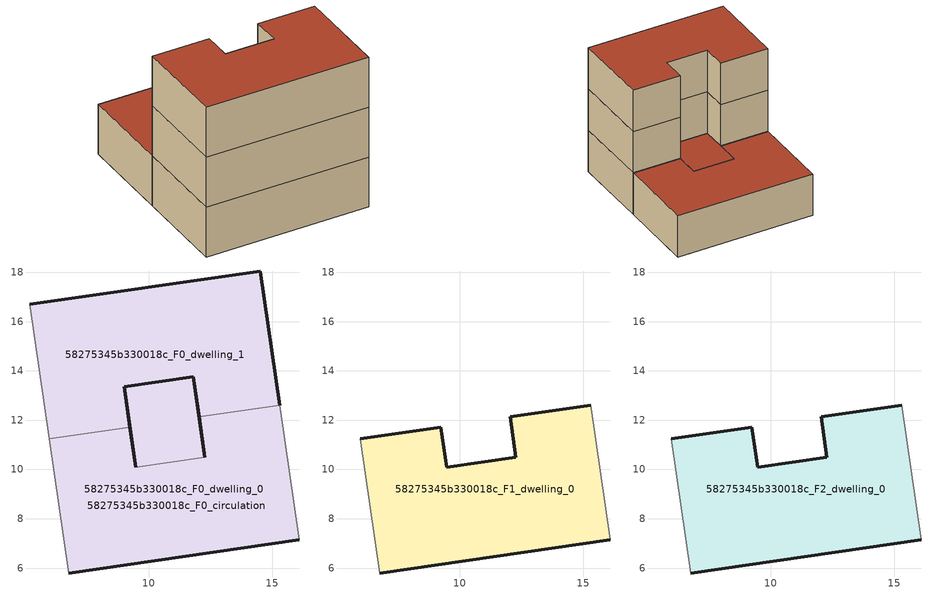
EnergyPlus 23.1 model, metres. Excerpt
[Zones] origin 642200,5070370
58275345b330018c_F0_dwelling_0
 floor ground (EU_floor_Construction): 15.3,12.6 16.09,7.15 6.74,5.8 5.95,11.25 9.23,11.72 9.46,10.09 12.27,10.49 12.03,12.13 z0; 11.79,13.76 12.27,10.49 9.46,10.09 9.23,11.72 8.99,13.36 z0
 wall outside (EU_wall_Construction): 6.74,5.8 16.09,7.15 / 12.03,12.13 12.27,10.49 / 9.46,10.09 9.23,11.72 z0:3
 wall adiabatic (EU_wall_Construction): 5.95,11.25 6.74,5.8 / 16.09,7.15 15.3,12.6 z0:3
 wall to 58275345b330018c_F0_dwelling_1 (EU_wall_Construction): 15.3,12.6 12.03,12.13 / 9.23,11.72 5.95,11.25 z0:3
 wall to 58275345b330018c_F0_circulation (EU_wall_Construction): 12.27,10.49 9.46,10.09 z0:3
 roof outside (EU_floor_Construction): 12.27,10.49 11.79,13.76 8.99,13.36 9.23,11.72 9.46,10.09 z3
58275345b330018c_F0_dwelling_1
 floor ground (EU_floor_Construction): 14.51,18.05 15.3,12.6 12.03,12.13 11.79,13.76 8.99,13.36 9.17,12.13 9.23,11.72 5.95,11.25 5.16,16.7 z0; 11.79,13.76 12.27,10.49 9.46,10.09 9.23,11.72 9.17,12.13 8.99,13.36 z0
 wall outside (EU_wall_Construction): 9.23,11.72 8.99,13.36 11.79,13.76 12.03,12.13 / 15.3,12.6 14.51,18.05 5.16,16.7 z0:3
 wall adiabatic (EU_wall_Construction): 5.16,16.7 5.95,11.25 z0:3
 roof outside (EU_roof_Construction): 12.27,10.49 11.79,13.76 8.99,13.36 9.17,12.13 9.23,11.72 9.46,10.09 z3; 15.3,12.6 14.51,18.05 5.16,16.7 5.95,11.25 9.23,11.72 9.17,12.13 8.99,13.36 11.79,13.76 12.03,12.13 z3
58275345b330018c_F0_circulation
 floor ground (EU_floor_Construction): 15.3,12.6 16.09,7.15 6.74,5.8 5.95,11.25 9.23,11.72 9.46,10.09 12.27,10.49 12.03,12.13 z0; 11.79,13.76 12.27,10.49 9.46,10.09 9.23,11.72 9.17,12.13 8.99,13.36 z0; 14.51,18.05 15.3,12.6 12.03,12.13 11.79,13.76 8.99,13.36 9.23,11.72 5.95,11.25 5.16,16.7 z0
 wall outside (EU_wall_Construction): 12.27,10.49 11.79,13.76 8.99,13.36 9.46,10.09 z0:3
 roof outside (EU_roof_Construction): 16.09,7.15 15.3,12.6 12.03,12.13 12.27,10.49 9.46,10.09 9.23,11.72 5.95,11.25 6.74,5.8 z3; 12.27,10.49 11.79,13.76 8.99,13.36 9.17,12.13 9.23,11.72 9.46,10.09 z3; 15.3,12.6 14.51,18.05 5.16,16.7 5.95,11.25 9.23,11.72 8.99,13.36 11.79,13.76 12.03,12.13 z3
58275345b330018c_F1_dwelling_0
 floor to 58275345b330018c_F0_dwelling_0 (EU_floor_Construction): 15.3,12.6 16.09,7.15 6.74,5.8 5.95,11.25 9.23,11.72 9.46,10.09 12.27,10.49 12.03,12.13 z3
 wall outside (EU_wall_Construction): 6.74,5.8 16.09,7.15 / 15.3,12.6 12.03,12.13 12.27,10.49 9.46,10.09 9.23,11.72 5.95,11.25 z3:6
 wall adiabatic (EU_wall_Construction): 5.95,11.25 6.74,5.8 / 16.09,7.15 15.3,12.6 z3:6
58275345b330018c_F2_dwelling_0
 floor to 58275345b330018c_F1_dwelling_0 (EU_floor_Construction): 15.3,12.6 16.09,7.15 6.74,5.8 5.95,11.25 9.23,11.72 9.46,10.09 12.27,10.49 12.03,12.13 z6
 wall outside (EU_wall_Construction): 6.74,5.8 16.09,7.15 / 15.3,12.6 12.03,12.13 12.27,10.49 9.46,10.09 9.23,11.72 5.95,11.25 z6:9
 wall adiabatic (EU_wall_Construction): 5.95,11.25 6.74,5.8 / 16.09,7.15 15.3,12.6 z6:9
 roof outside (EU_roof_Construction): 16.09,7.15 15.3,12.6 12.03,12.13 12.27,10.49 9.46,10.09 9.23,11.72 5.95,11.25 6.74,5.8 z9
[Building]
EU S2 Campaign: North Axis=0; Terrain=City; Solar Distribution=FullExterior
[Site:Location]
Lyon-Bron: Latitude=45.75; Longitude=5; Time Zone=1; Elevation=198
[SizingPeriod:WeatherFileDays]
AnnualSizingPeriod: Begin Month=1; Begin Day of Month=1; End Month=12; End Day of Month=31; Day of Week for Start Day=Monday; Use Weather File Daylight Saving Period=No; Use Weather File Rain and Snow Indicators=No
[MATERIAL]
EU_InternalMass_Material: Roughness=MediumRough; Thickness=0.1; Conductivity=1; Density=1800; Specific Heat=900; Thermal Absorptance=0.9; Solar Absorptance=0.7; Visible Absorptance=0.7
[MATERIAL:NOMASS] Roughness=MediumRough; Thermal Absorptance=0.9; Solar Absorptance=0.7; Visible Absorptance=0.7
Name | Thermal Resistance
EU_wall_NoMass | 0.87146
EU_roof_NoMass | 0.842276
EU_floor_NoMass | 0.496999
[CONSTRUCTION]
EU_wall_Construction: EU_wall_NoMass
EU_roof_Construction: EU_roof_NoMass
EU_floor_Construction: EU_floor_NoMass
EU_InternalMass_Construction: EU_InternalMass_Material
[ZONE] Type=1; Multiplier=1; Ceiling Height=autocalculate; Floor Area=autocalculate; Part of Total Floor Area=Yes
Name | Volume
58275345b330018c_F0_dwelling_0; 58275345b330018c_F0_dwelling_1 | 170.14
58275345b330018c_F1_dwelling_0; 58275345b330018c_F2_dwelling_0 | 142.044
58275345b330018c_F0_circulation | 312.185
[INTERNALMASS] Construction=EU_InternalMass_Construction
Name | Zone or ZoneList | Surface Area
58275345b330018c_F0_dwelling_0_EU_InternalMass | 58275345b330018c_F0_dwelling_0 | 47.348
58275345b330018c_F0_dwelling_1_EU_InternalMass | 58275345b330018c_F0_dwelling_1 | 47.348
58275345b330018c_F1_dwelling_0_EU_InternalMass | 58275345b330018c_F1_dwelling_0 | 104.062
58275345b330018c_F2_dwelling_0_EU_InternalMass | 58275345b330018c_F2_dwelling_0 | 104.062
[OTHEREQUIPMENT] Fuel Type=Electricity; Design Level Calculation Method=Watts/Area; Power per Zone Floor Area=1; Fraction Latent=0; Fraction Radiant=0; Fraction Lost=0; Carbon Dioxide Generation Rate=0; EndUse Subcategory=EU_Step8_InternalGains
Name | Zone or ZoneList or Space or SpaceList | Schedule
EU_Step8_InternalGain_58275345b330018c_F0_dwelling_0_f000 | 58275345b330018c_F0_dwelling_0 | EU_Step8_GainSchedule_58275345b330018c_F0_dwelling_0_f000
EU_Step8_InternalGain_58275345b330018c_F0_dwelling_1_f000 | 58275345b330018c_F0_dwelling_1 | EU_Step8_GainSchedule_58275345b330018c_F0_dwelling_1_f000
EU_Step8_InternalGain_58275345b330018c_F1_dwelling_0_f000 | 58275345b330018c_F1_dwelling_0 | EU_Step8_GainSchedule_58275345b330018c_F1_dwelling_0_f000
EU_Step8_InternalGain_58275345b330018c_F2_dwelling_0_f000 | 58275345b330018c_F2_dwelling_0 | EU_Step8_GainSchedule_58275345b330018c_F2_dwelling_0_f000
[ZONEINFILTRATION:DESIGNFLOWRATE]
EU_Circulation_Infiltration_58275345b330018c_F0_circulation: Zone or ZoneList or Space or SpaceList=58275345b330018c_F0_circulation; Schedule=EU_AlwaysOn; Design Flow Rate Calculation Method=Flow/Area; Flow Rate per Floor Area=0.0005; Constant Term Coefficient=1; Temperature Term Coefficient=0; Velocity Term Coefficient=0; Velocity Squared Term Coefficient=0
[ZONEVENTILATION:DESIGNFLOWRATE] Schedule=EU_AlwaysOn; Design Flow Rate Calculation Method=AirChanges/Hour; Air Changes per Hour=0.425; Ventilation Type=Natural; Fan Pressure Rise=0; Fan Total Efficiency=1; Constant Term Coefficient=1; Temperature Term Coefficient=0; Velocity Term Coefficient=0; Velocity Squared Term Coefficient=0; Minimum Indoor Temperature=-100; Maximum Indoor Temperature=100; Delta Temperature=-100; Minimum Outdoor Temperature=-100; Maximum Outdoor Temperature=100; Maximum Wind Speed=40
Name | Zone or ZoneList or Space or SpaceList
EU_ConstantAir_58275345b330018c_F0_dwelling_0 | 58275345b330018c_F0_dwelling_0
EU_ConstantAir_58275345b330018c_F0_dwelling_1 | 58275345b330018c_F0_dwelling_1
EU_ConstantAir_58275345b330018c_F1_dwelling_0 | 58275345b330018c_F1_dwelling_0
EU_ConstantAir_58275345b330018c_F2_dwelling_0 | 58275345b330018c_F2_dwelling_0
[HVACTEMPLATE:THERMOSTAT] Constant Heating Setpoint=20; Constant Cooling Setpoint=50
EU_HeatOnly_58275345b330018c_F0_dwelling_0; EU_HeatOnly_58275345b330018c_F0_dwelling_1; EU_HeatOnly_58275345b330018c_F1_dwelling_0; EU_HeatOnly_58275345b330018c_F2_dwelling_0
[HVACTEMPLATE:ZONE:IDEALLOADSAIRSYSTEM] System Availability Schedule=EU_AlwaysOn; Maximum Heating Supply Air Temperature=50; Minimum Cooling Supply Air Temperature=13; Maximum Heating Supply Air Humidity Ratio=0.0156; Minimum Cooling Supply Air Humidity Ratio=0.0077; Heating Limit=NoLimit; Cooling Limit=NoLimit; Heating Availability Schedule=EU_AlwaysOn; Cooling Availability Schedule=EU_CoolingOff; Dehumidification Control Type=ConstantSensibleHeatRatio; Cooling Sensible Heat Ratio=0.7; Dehumidification Setpoint=60; Humidification Control Type=None; Humidification Setpoint=30; Outdoor Air Method=None; Outdoor Air Flow Rate per Person=0.00944; Outdoor Air Flow Rate per Zone Floor Area=0; Outdoor Air Flow Rate per Zone=0; Demand Controlled Ventilation Type=None; Outdoor Air Economizer Type=NoEconomizer; Heat Recovery Type=None; Sensible Heat Recovery Effectiveness=0.7; Latent Heat Recovery Effectiveness=0.65
Name | Template Thermostat
58275345b330018c_F0_dwelling_0 | EU_HeatOnly_58275345b330018c_F0_dwelling_0
58275345b330018c_F0_dwelling_1 | EU_HeatOnly_58275345b330018c_F0_dwelling_1
58275345b330018c_F1_dwelling_0 | EU_HeatOnly_58275345b330018c_F1_dwelling_0
58275345b330018c_F2_dwelling_0 | EU_HeatOnly_58275345b330018c_F2_dwelling_0
[SIZING:ZONE] Zone Cooling Design Supply Air Temperature Input Method=SupplyAirTemperature; Zone Cooling Design Supply Air Temperature=13; Zone Heating Design Supply Air Temperature Input Method=SupplyAirTemperature; Zone Heating Design Supply Air Temperature=50; Zone Cooling Design Supply Air Humidity Ratio=0.008; Zone Heating Design Supply Air Humidity Ratio=0.008; Cooling Design Air Flow Method=DesignDay; Cooling Design Air Flow Rate=0; Cooling Minimum Air Flow per Zone Floor Area=0.000762; Cooling Minimum Air Flow=0; Cooling Minimum Air Flow Fraction=0.2; Heating Design Air Flow Method=DesignDay; Heating Design Air Flow Rate=0; Heating Maximum Air Flow per Zone Floor Area=0.002032; Heating Maximum Air Flow=0.141576; Heating Maximum Air Flow Fraction=0.3; Account for Dedicated Outdoor Air System=No; Dedicated Outdoor Air System Control Strategy=NeutralSupplyAir; Dedicated Outdoor Air Low Setpoint Temperature for Design=autosize; Dedicated Outdoor Air High Setpoint Temperature for Design=autosize; Zone Load Sizing Method=Sensible Load Only No Latent Load; Zone Latent Cooling Design Supply Air Humidity Ratio Input Method=HumidityRatioDifference; Zone Cooling Design Supply Air Humidity Ratio Difference=0.005; Zone Latent Heating Design Supply Air Humidity Ratio Input Method=HumidityRatioDifference; Zone Humidification Design Supply Air Humidity Ratio Difference=0.005
58275345b330018c_F0_dwelling_0; 58275345b330018c_F0_dwelling_1; 58275345b330018c_F1_dwelling_0; 58275345b330018c_F2_dwelling_0
[SCHEDULE:CONSTANT]
Name | Hourly Value
EU_AlwaysOn | 1
EU_CoolingOff | 0
[SCHEDULE:FILE] Column Number=1; Rows to Skip at Top=0; Number of Hours of Data=8760; Column Separator=Comma; Interpolate to Timestep=No; Minutes per Item=60; Adjust Schedule for Daylight Savings=Yes
Name | File
EU_Step8_GainSchedule_58275345b330018c_F0_dwelling_0_f000 | ../../schedules/58275345b330018c/58275345b330018c_F0_dwelling_0_f000_gain.csv
EU_Step8_GainSchedule_58275345b330018c_F0_dwelling_1_f000 | ../../schedules/58275345b330018c/58275345b330018c_F0_dwelling_1_f000_gain.csv
EU_Step8_GainSchedule_58275345b330018c_F1_dwelling_0_f000 | ../../schedules/58275345b330018c/58275345b330018c_F1_dwelling_0_f000_gain.csv
EU_Step8_GainSchedule_58275345b330018c_F2_dwelling_0_f000 | ../../schedules/58275345b330018c/58275345b330018c_F2_dwelling_0_f000_gain.csv
